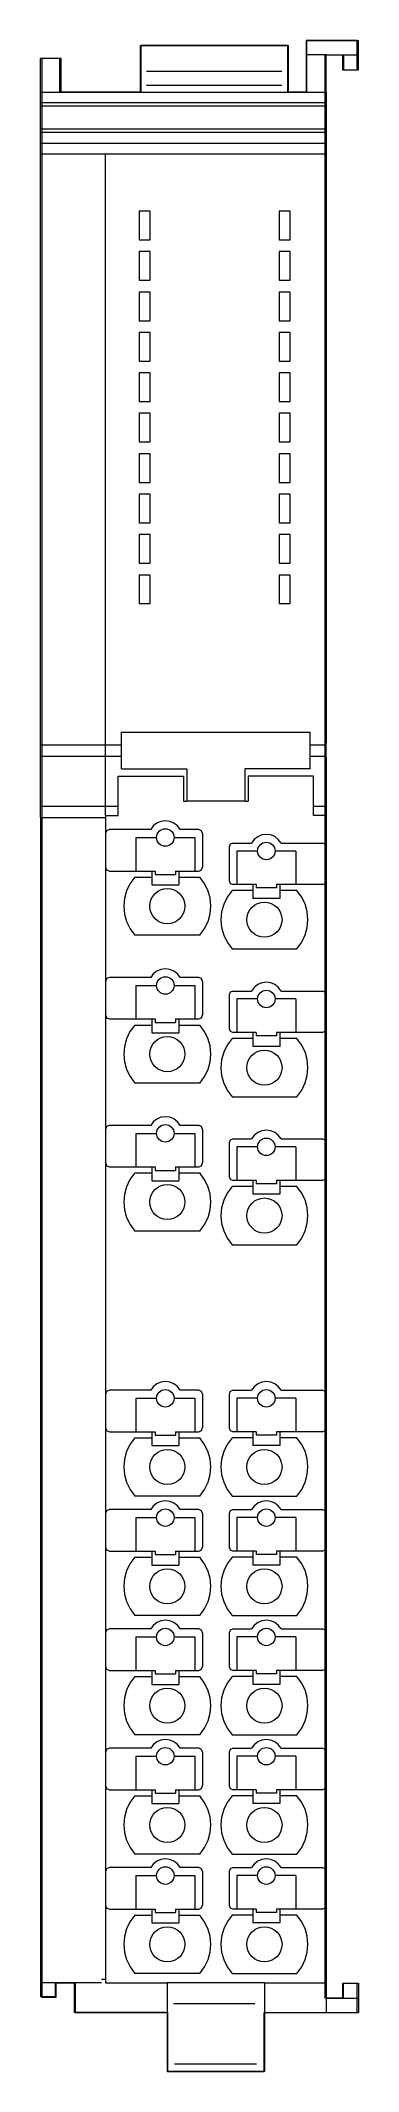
# Model space of a CAD drawing. Header units: millimetres. Extents: x 240 to 1235, y 139 to 242.
# Drawn here: x 855.1 to 864, y 147.9 to 204.7 of the extents above; entities outside this region: 8.
import ezdxf

# ---------------------------------------------------------------- set-up
doc = ezdxf.new("R2010")
doc.units = ezdxf.units.MM

msp = doc.modelspace()

# ---------------------------------------------------------------- linework, layer by layer
at = {"color": 7, "lineweight": 0}
for points in [[(855.695856, 203.293768), (855.695856, 204.2302), (855.158031, 204.2302), (855.158031, 149.983954), (855.560264, 149.983954), (855.560264, 150.382888), (856.087501, 150.382888), (856.087501, 149.547456), (858.624237, 149.547456), (858.671973, 149.547456), (858.671973, 147.903031), (861.38198, 147.903031), (861.38198, 149.547456), (863.094621, 149.547456), (863.986973, 149.547456), (863.986973, 149.949841), (863.986973, 150.366659), (863.572481, 150.366659), (863.572481, 149.949841), (863.094621, 149.949841), (863.094621, 150.382888), (863.094621, 152.554954), (863.094621, 153.493499), (863.094621, 155.893724), (863.094621, 156.832692), (863.094621, 159.233586), (863.094621, 160.172412), (863.094621, 162.572602), (863.094621, 163.511182), (863.094621, 165.912217), (863.094621, 166.85034), (863.094621, 172.944933), (863.094621, 173.883478), (863.094621, 177.084881), (863.094621, 178.023461), (863.094621, 181.224934), (863.094621, 182.163479), (863.094621, 183.048866), (863.094621, 183.301985), (863.094621, 184.671781), (863.094621, 184.703817), (863.094621, 185.020303), (863.094621, 185.079799), (863.094621, 201.559607), (863.094621, 201.859547), (863.094621, 202.166528), (863.094621, 202.256299), (863.094621, 202.905113), (863.094621, 202.995236), (863.094621, 203.289191), (863.094621, 204.326308), (863.572481, 204.326308), (863.572481, 203.909138), (863.986973, 203.909138), (863.986973, 204.326308), (863.986973, 204.728692), (862.556527, 204.728692), (862.556527, 204.326308), (862.556527, 203.289191), (862.048815, 203.289191), (862.048815, 203.324395), (862.048815, 204.589636), (857.930485, 204.589636), (857.930485, 203.315242), (857.930485, 203.289191)], [(857.882079, 199.153749), (858.19424, 199.153749), (858.19424, 199.955702), (857.882079, 199.955702)], [(861.7995, 199.153749), (862.111795, 199.153749), (862.111795, 199.955702), (861.7995, 199.955702)], [(857.882079, 198.022637), (858.19424, 198.022637), (858.19424, 198.82459), (857.882079, 198.82459)], [(861.7995, 198.022637), (862.111795, 198.022637), (862.111795, 198.82459), (861.7995, 198.82459)], [(857.882079, 196.890821), (858.19424, 196.890821), (858.19424, 197.693477), (857.882079, 197.693477)], [(861.7995, 196.890821), (862.111795, 196.890821), (862.111795, 197.693477), (861.7995, 197.693477)], [(857.882079, 195.760765), (858.19424, 195.760765), (858.19424, 196.562013), (857.882079, 196.562013)], [(861.7995, 195.760765), (862.111795, 195.760765), (862.111795, 196.562013), (861.7995, 196.562013)], [(857.882079, 194.629652), (858.19424, 194.629652), (858.19424, 195.430901), (857.882079, 195.430901)], [(861.7995, 194.629652), (862.111795, 194.629652), (862.111795, 195.430901), (861.7995, 195.430901)], [(857.882079, 193.498188), (858.19424, 193.498188), (858.19424, 194.299437), (857.882079, 194.299437)], [(861.7995, 193.498188), (862.111795, 193.498188), (862.111795, 194.299437), (861.7995, 194.299437)], [(857.882079, 192.367428), (858.19424, 192.367428), (858.19424, 193.168677), (857.882079, 193.168677)], [(861.7995, 192.367428), (862.111795, 192.367428), (862.111795, 193.168677), (861.7995, 193.168677)], [(857.882079, 191.236316), (858.19424, 191.236316), (858.19424, 192.037916), (857.882079, 192.037916)], [(861.7995, 191.236316), (862.111795, 191.236316), (862.111795, 192.037916), (861.7995, 192.037916)], [(857.882079, 190.1045), (858.19424, 190.1045), (858.19424, 190.9061), (857.882079, 190.9061)], [(861.7995, 190.1045), (862.111795, 190.1045), (862.111795, 190.9061), (861.7995, 190.9061)], [(857.882079, 188.973739), (858.19424, 188.973739), (858.19424, 189.77534), (857.882079, 189.77534)], [(861.7995, 188.973739), (862.111795, 188.973739), (862.111795, 189.77534), (861.7995, 189.77534)]]:
    msp.add_lwpolyline(points, close=True, dxfattribs=at)
for points in [[(857.916734, 204.589284), (862.068353, 204.589284)], [(857.916734, 203.315594), (857.916734, 204.589284)], [(862.068353, 203.324043), (862.068353, 204.589284)], [(862.580994, 203.289191), (862.580994, 204.72834)], [(862.580994, 204.72834), (864.022846, 204.72834)], [(864.022846, 203.908434), (864.022846, 204.72834)], [(855.122139, 182.998524), (855.122139, 204.229496)], [(855.66464, 204.229496), (855.122139, 204.229496)], [(855.66464, 203.293416), (855.66464, 204.229496)], [(863.122397, 204.326308), (862.580994, 204.326308)], [(863.122397, 203.289191), (863.122397, 204.326308)], [(863.122397, 204.326308), (863.604798, 204.326308)], [(863.604798, 204.326308), (863.604798, 203.908434)], [(863.604798, 204.326308), (864.022846, 204.326308)], [(858.085604, 203.877454), (861.878287, 203.877454)], [(858.085604, 203.484223), (861.878287, 203.484223)], [(863.604798, 203.908434), (864.022846, 203.908434)], [(855.122139, 203.289191), (863.122397, 203.289191)], [(855.122139, 202.995236), (863.122397, 202.995236)], [(855.122139, 202.904409), (863.122397, 202.904409)], [(863.122397, 203.289191), (863.122397, 185.079799)], [(855.122139, 202.256299), (863.122397, 202.256299)], [(855.122139, 202.16688), (863.122397, 202.16688)], [(855.122139, 201.859195), (863.122397, 201.859195)], [(855.122139, 201.559607), (863.122397, 201.559607)], [(856.938034, 183.049218), (856.938034, 201.559607)], [(857.392799, 184.351423), (857.392799, 185.381499)], [(857.392799, 185.381499), (862.668582, 185.381499)], [(862.668582, 184.351423), (862.668582, 185.381147)], [(855.122139, 185.020303), (857.392799, 185.020303)], [(855.122139, 184.704169), (857.392799, 184.704169)], [(862.668582, 185.020303), (863.122397, 185.020303)], [(862.668582, 184.704169), (863.122397, 184.704169)], [(863.122397, 183.253403), (863.122397, 185.079799)], [(857.297228, 183.049218), (857.297228, 184.141958)], [(857.297228, 184.141958), (859.122057, 184.141958)], [(857.392799, 184.351423), (859.217636, 184.351423)], [(859.122057, 184.141958), (859.122057, 183.447378)], [(859.217636, 184.351423), (859.217636, 183.447378)], [(862.668582, 184.351423), (860.843746, 184.351423)], [(860.843746, 184.351423), (860.843746, 183.447378)], [(862.763492, 184.141958), (860.939043, 184.141958)], [(860.939043, 184.141958), (860.939043, 183.447378)], [(862.668582, 184.351423), (861.033249, 184.351423)], [(862.763492, 183.048514), (862.763492, 184.141958)], [(863.122397, 184.671429), (863.122397, 183.048514)], [(855.122139, 183.302337), (857.297228, 183.302337)], [(855.122139, 182.998524), (855.122139, 149.985045)], [(855.122139, 182.986203), (856.938034, 182.986203)], [(856.938034, 183.049218), (856.938034, 150.382184)], [(856.938034, 183.049218), (857.297228, 183.049218)], [(859.122057, 183.447378), (859.217636, 183.447378)], [(860.843746, 183.447378), (859.217636, 183.447378)], [(860.843746, 183.447378), (860.939043, 183.447378)], [(862.763492, 183.302337), (863.122397, 183.302337)], [(863.122397, 183.048514), (862.763492, 183.048514)], [(863.122397, 183.048514), (863.122397, 150.382184)], [(857.049423, 182.652466), (856.97078, 182.620034), (856.938034, 182.541925)], [(858.206618, 182.652466), (857.049423, 182.652466)], [(857.793657, 182.429624), (858.371637, 182.429624)], [(857.793657, 182.429624), (857.793657, 181.492487)], [(859.027851, 182.652466), (858.951952, 182.756198), (858.853824, 182.8328), (858.74002, 182.880491), (858.61709, 182.897488), (858.489626, 182.879798), (858.375503, 182.829896), (858.279555, 182.752534), (858.206618, 182.652466)], [(858.861864, 182.429624), (859.441498, 182.429624)], [(859.550138, 182.652466), (859.028273, 182.652466)], [(859.441498, 182.429624), (859.441498, 181.492487)], [(859.659763, 182.541925), (859.62775, 182.620034), (859.550138, 182.652466)], [(859.659763, 182.541925), (859.659763, 181.603732)], [(861.855615, 182.273669), (861.779308, 182.377395), (861.681311, 182.453958), (861.56767, 182.501545), (861.444432, 182.518338), (861.317089, 182.500753), (861.202862, 182.451054), (861.106457, 182.37383), (861.03258, 182.273669)], [(860.511666, 182.274021), (860.433368, 182.241413), (860.400668, 182.163127)], [(860.400668, 182.163127), (860.400668, 181.225286)], [(860.511666, 182.274021), (861.03258, 182.274021)], [(861.199658, 182.051178), (860.620693, 182.051178)], [(860.620693, 182.051178), (860.620693, 181.113689)], [(862.268418, 182.051178), (861.688783, 182.051178)], [(861.855615, 182.274021), (863.012103, 182.274021)], [(862.268418, 182.051178), (862.268418, 181.113689)], [(863.122397, 182.163127), (863.089943, 182.241413), (863.012103, 182.274021)], [(856.938034, 181.603732), (856.97078, 181.525007), (857.049423, 181.492487)], [(857.049423, 181.492487), (858.333409, 181.492487)], [(857.762716, 181.323154), (857.625629, 181.138052), (857.528242, 180.936551), (857.470288, 180.7242), (857.451501, 180.506548), (857.471617, 180.289143), (857.530368, 180.077535), (857.62749, 179.877271), (857.762716, 179.693902)], [(857.762716, 181.323506), (858.23921, 181.323506)], [(858.23921, 181.492487), (858.23921, 181.102776)], [(858.333409, 181.492487), (858.333409, 181.396027)], [(858.333409, 181.396027), (858.9008, 181.396027)], [(858.9008, 181.492487), (859.550138, 181.492487)], [(858.9008, 181.492487), (858.9008, 181.396027)], [(858.994865, 181.492487), (858.994865, 181.102776)], [(858.994865, 181.323506), (859.577245, 181.323506)], [(859.550138, 181.492487), (859.62775, 181.525007), (859.659763, 181.603732)], [(859.889118, 180.508528), (859.867616, 180.737702), (859.80579, 180.952586), (859.70766, 181.149185), (859.577245, 181.323506)], [(858.23921, 181.102776), (858.994865, 181.102776)], [(860.484559, 180.944357), (860.347218, 180.759371), (860.2496, 180.557963), (860.191463, 180.345687), (860.172567, 180.128102), (860.19267, 179.910765), (860.251531, 179.699232), (860.348907, 179.499061), (860.484559, 179.315809)], [(860.400668, 181.225286), (860.433368, 181.146385), (860.511666, 181.113689)], [(861.065848, 180.944357), (860.484559, 180.944357)], [(861.161145, 181.113689), (860.511666, 181.113689)], [(861.065848, 181.113689), (861.065848, 180.724682)], [(861.822171, 180.724682), (861.065848, 180.724682)], [(861.161145, 181.113689), (861.161145, 181.017229)], [(861.726592, 181.017229), (861.161145, 181.017229)], [(863.012103, 181.113689), (861.726592, 181.113689)], [(861.726592, 181.113689), (861.726592, 181.017229)], [(861.822171, 181.113689), (861.822171, 180.724682)], [(862.299503, 180.944357), (861.822171, 180.944357)], [(862.610847, 180.129731), (862.589255, 180.358943), (862.527321, 180.573832), (862.429315, 180.770239), (862.299503, 180.944005)], [(863.012103, 181.113689), (863.089943, 181.146385), (863.122397, 181.225286)], [(859.577245, 179.694254), (859.714486, 179.87906), (859.811928, 180.080137), (859.869997, 180.291841), (859.889118, 180.508528)], [(859.577245, 179.693902), (857.762716, 179.693902)], [(862.299503, 179.315457), (862.436256, 179.500559), (862.533658, 179.701867), (862.591819, 179.913538), (862.610847, 180.129731)], [(860.484559, 179.315457), (862.299503, 179.315457)], [(857.049423, 178.5128), (856.97078, 178.480588), (856.938034, 178.402963)], [(858.206618, 178.5128), (857.049423, 178.5128)], [(859.027851, 178.5128), (858.951952, 178.616179), (858.853824, 178.692694), (858.74002, 178.740428), (858.61709, 178.757469), (858.489626, 178.739834), (858.375503, 178.690053), (858.279555, 178.612813), (858.206618, 178.5128)], [(859.550138, 178.5128), (859.028273, 178.5128)], [(859.659763, 178.402963), (859.62775, 178.480588), (859.550138, 178.5128)], [(857.793657, 178.290661), (858.371637, 178.290661)], [(857.793657, 178.290661), (857.793657, 177.352468)], [(858.861864, 178.290661), (859.441498, 178.290661)], [(859.441498, 178.290661), (859.441498, 177.352468)], [(859.659763, 178.402963), (859.659763, 177.463995)], [(860.511666, 178.134354), (860.433368, 178.10201), (860.400668, 178.023461)], [(860.400668, 178.023461), (860.400668, 177.08555)], [(860.511666, 178.134354), (861.03258, 178.134354)], [(861.199658, 177.911899), (860.620693, 177.911899)], [(860.620693, 177.911899), (860.620693, 176.974304)], [(861.855615, 178.134354), (861.779308, 178.238196), (861.681311, 178.31504), (861.56767, 178.362973), (861.444432, 178.38008), (861.317089, 178.36228), (861.202862, 178.312136), (861.106457, 178.234532), (861.03258, 178.134354)], [(862.268418, 177.911899), (861.688783, 177.911899)], [(861.855615, 178.134354), (863.012103, 178.134354)], [(862.268418, 177.911899), (862.268418, 176.974304)], [(863.122397, 178.023461), (863.089943, 178.10201), (863.012103, 178.134354)], [(856.938034, 177.463995), (856.97078, 177.385036), (857.049423, 177.352468)], [(857.049423, 177.352468), (858.333409, 177.352468)], [(858.23921, 177.352468), (858.23921, 176.963461)], [(858.333409, 177.352468), (858.333409, 177.256079)], [(858.9008, 177.352468), (859.550138, 177.352468)], [(858.9008, 177.352468), (858.9008, 177.256079)], [(858.994865, 177.352468), (858.994865, 176.963461)], [(859.550138, 177.352468), (859.62775, 177.385036), (859.659763, 177.463995)], [(857.762716, 177.183206), (857.625629, 176.998204), (857.528242, 176.796752), (857.470288, 176.584422), (857.451501, 176.366785), (857.471617, 176.149412), (857.530368, 175.937874), (857.62749, 175.737742), (857.762716, 175.554588)], [(857.762716, 177.183206), (858.23921, 177.183206)], [(858.23921, 176.963461), (858.994865, 176.963461)], [(858.333409, 177.256079), (858.9008, 177.256079)], [(858.994865, 177.183206), (859.577245, 177.183206)], [(859.889118, 176.369249), (859.867616, 176.597971), (859.80579, 176.812783), (859.70766, 177.009317), (859.577245, 177.183206)], [(860.484559, 176.804338), (860.347218, 176.619695), (860.2496, 176.418499), (860.191463, 176.206317), (860.172567, 175.988718), (860.19267, 175.771266), (860.251531, 175.559531), (860.348907, 175.359077), (860.484559, 175.175473)], [(860.400668, 177.08555), (860.433368, 177.007247), (860.511666, 176.974304)], [(861.065848, 176.804338), (860.484559, 176.804338)], [(861.161145, 176.974304), (860.511666, 176.974304)], [(861.065848, 176.974304), (861.065848, 176.585403)], [(861.161145, 176.974304), (861.161145, 176.877493)], [(861.726592, 176.877493), (861.161145, 176.877493)], [(863.012103, 176.974304), (861.726592, 176.974304)], [(861.726592, 176.974304), (861.726592, 176.877493)], [(861.822171, 176.974304), (861.822171, 176.585403)], [(862.299503, 176.804338), (861.822171, 176.804338)], [(862.610847, 175.990381), (862.589255, 176.21946), (862.527321, 176.434337), (862.429315, 176.630726), (862.299503, 176.804338)], [(863.012103, 176.974304), (863.089943, 177.007247), (863.122397, 177.08555)], [(859.577245, 175.554588), (859.714486, 175.73988), (859.811928, 175.941033), (859.869997, 176.15263), (859.889118, 176.369249)], [(861.822171, 176.585403), (861.065848, 176.585403)], [(862.299503, 175.175473), (862.436256, 175.360908), (862.533658, 175.562346), (862.591819, 175.774075), (862.610847, 175.990381)], [(859.577245, 175.554588), (857.762716, 175.554588)], [(860.484559, 175.175473), (862.299503, 175.175473)], [(859.027851, 174.373873), (858.951952, 174.476749), (858.853824, 174.553098), (858.74002, 174.600719), (858.61709, 174.617416), (858.489626, 174.599862), (858.375503, 174.550312), (858.279555, 174.473428), (858.206618, 174.373873)], [(857.049423, 174.373873), (856.97078, 174.341353), (856.938034, 174.262627)], [(858.206618, 174.373873), (857.049423, 174.373873)], [(857.793657, 174.150009), (858.371637, 174.150009)], [(857.793657, 174.150009), (857.793657, 173.213083)], [(858.861864, 174.150009), (859.441498, 174.150009)], [(859.550138, 174.373873), (859.028273, 174.373873)], [(859.441498, 174.150009), (859.441498, 173.213083)], [(859.659763, 174.262627), (859.62775, 174.341353), (859.550138, 174.373873)], [(859.659763, 174.262627), (859.659763, 173.324082)], [(860.511666, 173.994758), (860.433368, 173.962485), (860.400668, 173.883478)], [(860.511666, 173.994758), (861.03258, 173.994758)], [(861.855615, 173.994758), (861.779308, 174.09839), (861.681311, 174.175114), (861.56767, 174.222986), (861.444432, 174.240061), (861.317089, 174.222367), (861.202862, 174.172434), (861.106457, 174.094989), (861.03258, 173.994758)], [(861.855615, 173.994758), (863.012103, 173.994758)], [(863.122397, 173.883478), (863.089943, 173.962485), (863.012103, 173.994758)], [(856.938034, 173.324082), (856.97078, 173.245586), (857.049423, 173.213083)], [(859.550138, 173.213083), (859.62775, 173.245586), (859.659763, 173.324082)], [(860.400668, 173.883478), (860.400668, 172.946306)], [(861.199658, 173.772232), (860.620693, 173.772232)], [(860.620693, 173.772232), (860.620693, 172.835483)], [(862.268418, 173.772232), (861.688783, 173.772232)], [(862.268418, 173.772232), (862.268418, 172.835483)], [(857.049423, 173.213083), (858.333409, 173.213083)], [(857.762716, 173.043821), (857.625629, 172.85862), (857.528242, 172.657068), (857.470288, 172.444692), (857.451501, 172.227017), (857.471617, 172.009568), (857.530368, 171.79787), (857.62749, 171.597449), (857.762716, 171.41383)], [(857.762716, 173.043821), (858.23921, 173.043821)], [(858.23921, 173.213083), (858.23921, 172.823513)], [(858.23921, 172.823513), (858.994865, 172.823513)], [(858.333409, 173.213083), (858.333409, 173.116025)], [(858.333409, 173.116025), (858.9008, 173.116025)], [(858.9008, 173.213083), (859.550138, 173.213083)], [(858.9008, 173.213083), (858.9008, 173.116025)], [(858.994865, 173.213083), (858.994865, 172.823513)], [(858.994865, 173.043821), (859.577245, 173.043821)], [(859.889118, 172.229864), (859.867616, 172.458493), (859.80579, 172.673147), (859.70766, 172.86965), (859.577245, 173.043821)], [(860.400668, 172.946306), (860.433368, 172.867791), (860.511666, 172.835483)], [(861.161145, 172.835483), (860.511666, 172.835483)], [(861.065848, 172.835483), (861.065848, 172.445068)], [(861.161145, 172.835483), (861.161145, 172.738249)], [(863.012103, 172.835483), (861.726592, 172.835483)], [(861.726592, 172.835483), (861.726592, 172.738249)], [(861.822171, 172.835483), (861.822171, 172.445068)], [(863.012103, 172.835483), (863.089943, 172.867791), (863.122397, 172.946306)], [(859.577245, 171.41383), (859.714486, 171.599381), (859.811928, 171.801002), (859.869997, 172.013045), (859.889118, 172.229864)], [(860.484559, 172.664672), (860.347218, 172.480109), (860.2496, 172.278951), (860.191463, 172.066775), (860.172567, 171.849157), (860.19267, 171.631674), (860.251531, 171.419904), (860.348907, 171.219422), (860.484559, 171.035807)], [(861.065848, 172.664672), (860.484559, 172.664672)], [(861.822171, 172.445068), (861.065848, 172.445068)], [(861.726592, 172.738249), (861.161145, 172.738249)], [(862.299503, 172.664672), (861.822171, 172.664672)], [(862.610847, 171.850433), (862.589255, 172.079798), (862.527321, 172.294649), (862.429315, 172.490951), (862.299503, 172.664672)], [(862.299503, 171.035807), (862.436256, 171.221098), (862.533658, 171.422486), (862.591819, 171.63419), (862.610847, 171.850433)], [(859.577245, 171.41383), (857.762716, 171.41383)], [(860.484559, 171.035807), (862.299503, 171.035807)], [(859.027851, 166.960494), (858.951952, 167.064359), (858.853824, 167.141135), (858.74002, 167.188855), (858.61709, 167.20555), (858.489626, 167.188107), (858.375503, 167.138614), (858.279555, 167.061325), (858.206618, 166.960494)], [(861.855615, 166.960494), (861.779308, 167.064359), (861.681311, 167.141135), (861.56767, 167.188855), (861.444432, 167.20555), (861.317089, 167.188107), (861.202862, 167.138614), (861.106457, 167.061325), (861.03258, 166.960494)], [(857.049423, 166.960494), (856.97078, 166.928198), (856.938034, 166.851044)], [(858.206618, 166.960494), (857.049423, 166.960494)], [(857.793657, 166.739094), (858.371637, 166.739094)], [(857.793657, 166.739094), (857.793657, 165.800972)], [(858.861864, 166.739094), (859.441498, 166.739094)], [(859.550138, 166.960494), (859.028273, 166.960494)], [(859.441498, 166.739094), (859.441498, 165.800972)], [(859.659763, 166.851044), (859.62775, 166.928198), (859.550138, 166.960494)], [(859.659763, 166.851044), (859.659763, 165.912217)], [(860.511666, 166.960494), (860.433368, 166.928198), (860.400668, 166.851044)], [(860.400668, 166.851044), (860.400668, 165.912217)], [(860.511666, 166.960494), (861.03258, 166.960494)], [(861.198954, 166.739094), (860.620693, 166.739094)], [(860.620693, 166.739094), (860.620693, 165.800972)], [(862.268418, 166.739094), (861.688783, 166.739094)], [(861.855615, 166.960494), (863.012103, 166.960494)], [(862.268418, 166.739094), (862.268418, 165.800972)], [(863.122397, 166.851044), (863.089943, 166.928198), (863.012103, 166.960494)], [(856.938034, 165.912217), (856.97078, 165.833492), (857.049423, 165.800972)], [(857.049423, 165.800972), (858.333409, 165.800972)], [(857.762716, 165.630865), (857.625629, 165.44602), (857.528242, 165.244744), (857.470288, 165.032596), (857.451501, 164.815134), (857.471617, 164.597918), (857.530368, 164.386508), (857.62749, 164.186461), (857.762716, 164.003338)], [(857.762716, 165.630865), (858.23921, 165.630865)], [(858.23921, 165.800972), (858.23921, 165.412211)], [(858.23921, 165.412211), (858.994865, 165.412211)], [(858.333409, 165.800972), (858.333409, 165.705533)], [(858.333409, 165.705533), (858.9008, 165.705533)], [(858.9008, 165.800972), (859.550138, 165.800972)], [(858.9008, 165.800972), (858.9008, 165.705533)], [(858.994865, 165.800972), (858.994865, 165.412211)], [(858.994865, 165.630865), (859.577245, 165.630865)], [(859.550138, 165.800972), (859.62775, 165.833492), (859.659763, 165.912217)], [(859.889118, 164.817295), (859.867616, 165.046487), (859.80579, 165.261308), (859.70766, 165.457516), (859.577245, 165.630865)], [(860.484559, 165.630865), (860.347218, 165.446048), (860.2496, 165.244838), (860.191463, 165.032772), (860.172567, 164.815385), (860.19267, 164.598212), (860.251531, 164.38679), (860.348907, 164.186653), (860.484559, 164.003338)], [(860.400668, 165.912217), (860.433368, 165.833492), (860.511666, 165.800972)], [(861.065848, 165.630865), (860.484559, 165.630865)], [(861.161145, 165.800972), (860.511666, 165.800972)], [(861.065848, 165.800972), (861.065848, 165.412211)], [(861.822171, 165.412211), (861.065848, 165.412211)], [(861.161145, 165.800972), (861.161145, 165.705533)], [(861.726592, 165.705533), (861.161145, 165.705533)], [(863.012103, 165.800972), (861.726592, 165.800972)], [(861.726592, 165.800972), (861.726592, 165.705533)], [(861.822171, 165.800972), (861.822171, 165.412211)], [(862.299503, 165.630865), (861.822171, 165.630865)], [(862.610847, 164.817295), (862.589255, 165.046487), (862.527321, 165.261308), (862.429315, 165.457516), (862.299503, 165.630865)], [(863.012103, 165.800972), (863.089943, 165.833492), (863.122397, 165.912217)], [(859.577245, 164.003338), (859.714486, 164.187921), (859.811928, 164.389075), (859.869997, 164.60085), (859.889118, 164.817295)], [(862.299503, 164.003338), (862.436256, 164.187921), (862.533658, 164.389075), (862.591819, 164.60085), (862.610847, 164.817295)], [(859.577245, 164.003338), (857.762716, 164.003338)], [(859.027851, 163.621442), (858.951952, 163.725487), (858.853824, 163.802431), (858.74002, 163.850392), (858.61709, 163.867484), (858.489626, 163.849734), (858.375503, 163.799646), (858.279555, 163.721967), (858.206618, 163.621442)], [(860.484559, 164.003338), (862.299503, 164.003338)], [(861.855615, 163.621442), (861.779308, 163.725487), (861.681311, 163.802431), (861.56767, 163.850392), (861.444432, 163.867484), (861.317089, 163.849734), (861.202862, 163.799646), (861.106457, 163.721967), (861.03258, 163.621442)], [(857.049423, 163.621442), (856.97078, 163.588865), (856.938034, 163.510901)], [(858.206618, 163.621442), (857.049423, 163.621442)], [(857.793657, 163.400324), (858.371637, 163.400324)], [(857.793657, 163.400324), (857.793657, 162.462871)], [(858.861864, 163.400324), (859.441498, 163.400324)], [(859.550138, 163.621442), (859.028273, 163.621442)], [(859.441498, 163.400324), (859.441498, 162.462871)], [(859.659763, 163.510901), (859.62775, 163.588865), (859.550138, 163.621442)], [(859.659763, 163.510901), (859.659763, 162.573729)], [(860.511666, 163.621442), (860.433368, 163.588865), (860.400668, 163.510901)], [(860.400668, 163.510901), (860.400668, 162.573729)], [(860.511666, 163.621442), (861.03258, 163.621442)], [(861.198954, 163.400324), (860.620693, 163.400324)], [(860.620693, 163.400324), (860.620693, 162.462871)], [(862.268418, 163.400324), (861.688783, 163.400324)], [(861.855615, 163.621442), (863.012103, 163.621442)], [(862.268418, 163.400324), (862.268418, 162.462871)], [(863.122397, 163.510901), (863.089943, 163.588865), (863.012103, 163.621442)], [(856.938034, 162.573729), (856.97078, 162.495197), (857.049423, 162.462871)], [(859.550138, 162.462871), (859.62775, 162.495197), (859.659763, 162.573729)], [(860.400668, 162.573729), (860.433368, 162.495197), (860.511666, 162.462871)], [(863.012103, 162.462871), (863.089943, 162.495197), (863.122397, 162.573729)], [(857.049423, 162.462871), (858.333409, 162.462871)], [(857.762716, 162.292095), (857.625629, 162.107058), (857.528242, 161.905688), (857.470288, 161.693517), (857.451501, 161.476078), (857.471617, 161.258903), (857.530368, 161.047525), (857.62749, 160.847475), (857.762716, 160.664286)], [(857.762716, 162.292095), (858.23921, 162.292095)], [(858.23921, 162.462871), (858.23921, 162.072456)], [(858.23921, 162.072456), (858.994865, 162.072456)], [(858.333409, 162.462871), (858.333409, 162.364968)], [(858.333409, 162.364968), (858.9008, 162.364968)], [(858.9008, 162.462871), (859.550138, 162.462871)], [(858.9008, 162.462871), (858.9008, 162.364968)], [(858.994865, 162.462871), (858.994865, 162.072456)], [(858.994865, 162.292095), (859.577245, 162.292095)], [(859.889118, 161.477152), (859.867616, 161.706726), (859.80579, 161.92201), (859.70766, 162.118601), (859.577245, 162.292095)], [(860.484559, 162.292095), (860.347218, 162.107058), (860.2496, 161.905688), (860.191463, 161.693517), (860.172567, 161.476078), (860.19267, 161.258903), (860.251531, 161.047525), (860.348907, 160.847475), (860.484559, 160.664286)], [(861.065848, 162.292095), (860.484559, 162.292095)], [(861.161145, 162.462871), (860.511666, 162.462871)], [(861.065848, 162.462871), (861.065848, 162.072456)], [(861.822171, 162.072456), (861.065848, 162.072456)], [(861.161145, 162.462871), (861.161145, 162.364968)], [(861.726592, 162.364968), (861.161145, 162.364968)], [(863.012103, 162.462871), (861.726592, 162.462871)], [(861.726592, 162.462871), (861.726592, 162.364968)], [(861.822171, 162.462871), (861.822171, 162.072456)], [(862.299503, 162.292095), (861.822171, 162.292095)], [(862.610847, 161.477152), (862.589255, 161.706726), (862.527321, 161.92201), (862.429315, 162.118601), (862.299503, 162.292095)], [(859.577245, 160.664286), (859.714486, 160.849258), (859.811928, 161.050256), (859.869997, 161.261486), (859.889118, 161.477152)], [(862.299503, 160.664286), (862.436256, 160.849258), (862.533658, 161.050256), (862.591819, 161.261486), (862.610847, 161.477152)], [(857.049423, 160.282285), (856.97078, 160.250082), (856.938034, 160.172412)], [(858.206618, 160.282285), (857.049423, 160.282285)], [(859.577245, 160.664286), (857.762716, 160.664286)], [(859.027851, 160.282285), (858.951952, 160.386588), (858.853824, 160.463683), (858.74002, 160.511616), (858.61709, 160.528433), (858.489626, 160.51076), (858.375503, 160.460792), (858.279555, 160.383108), (858.206618, 160.282285)], [(859.550138, 160.282285), (859.028273, 160.282285)], [(859.659763, 160.172412), (859.62775, 160.250082), (859.550138, 160.282285)], [(860.511666, 160.282285), (860.433368, 160.250082), (860.400668, 160.172412)], [(860.484559, 160.664286), (862.299503, 160.664286)], [(860.511666, 160.282285), (861.03258, 160.282285)], [(861.855615, 160.282285), (861.779308, 160.386588), (861.681311, 160.463683), (861.56767, 160.511616), (861.444432, 160.528433), (861.317089, 160.51076), (861.202862, 160.460792), (861.106457, 160.383108), (861.03258, 160.282285)], [(861.855615, 160.282285), (863.012103, 160.282285)], [(863.122397, 160.172412), (863.089943, 160.250082), (863.012103, 160.282285)], [(857.793657, 160.059512), (858.371637, 160.059512)], [(857.793657, 160.059512), (857.793657, 159.122587)], [(858.861864, 160.059512), (859.441498, 160.059512)], [(859.441498, 160.059512), (859.441498, 159.122587)], [(859.659763, 160.172412), (859.659763, 159.234959)], [(860.400668, 160.172412), (860.400668, 159.234959)], [(861.198954, 160.059512), (860.620693, 160.059512)], [(860.620693, 160.059512), (860.620693, 159.122587)], [(862.268418, 160.059512), (861.688783, 160.059512)], [(862.268418, 160.059512), (862.268418, 159.122587)], [(856.938034, 159.234959), (856.97078, 159.155564), (857.049423, 159.122587)], [(857.049423, 159.122587), (858.333409, 159.122587)], [(858.23921, 159.122587), (858.23921, 158.733017)], [(858.333409, 159.122587), (858.333409, 159.026902)], [(858.9008, 159.122587), (859.550138, 159.122587)], [(858.9008, 159.122587), (858.9008, 159.026902)], [(858.994865, 159.122587), (858.994865, 158.733017)], [(859.550138, 159.122587), (859.62775, 159.155564), (859.659763, 159.234959)], [(860.400668, 159.234959), (860.433368, 159.155564), (860.511666, 159.122587)], [(861.161145, 159.122587), (860.511666, 159.122587)], [(861.065848, 159.122587), (861.065848, 158.733017)], [(861.161145, 159.122587), (861.161145, 159.026902)], [(863.012103, 159.122587), (861.726592, 159.122587)], [(861.726592, 159.122587), (861.726592, 159.026902)], [(861.822171, 159.122587), (861.822171, 158.733017)], [(863.012103, 159.122587), (863.089943, 159.155564), (863.122397, 159.234959)], [(857.762716, 158.953325), (857.625629, 158.768135), (857.528242, 158.566611), (857.470288, 158.35427), (857.451501, 158.136626), (857.471617, 157.919195), (857.530368, 157.707492), (857.62749, 157.507033), (857.762716, 157.323333)], [(857.762716, 158.953325), (858.23921, 158.953325)], [(858.23921, 158.733017), (858.994865, 158.733017)], [(858.333409, 159.026902), (858.9008, 159.026902)], [(858.994865, 158.953325), (859.577245, 158.953325)], [(859.889118, 158.138382), (859.867616, 158.367763), (859.80579, 158.582514), (859.70766, 158.778935), (859.577245, 158.953325)], [(860.484559, 158.953325), (860.347218, 158.768337), (860.2496, 158.566908), (860.191463, 158.354579), (860.172567, 158.13689), (860.19267, 157.919381), (860.251531, 157.707591), (860.348907, 157.507062), (860.484559, 157.323333)], [(861.065848, 158.953325), (860.484559, 158.953325)], [(861.822171, 158.733017), (861.065848, 158.733017)], [(861.726592, 159.026902), (861.161145, 159.026902)], [(862.299503, 158.953325), (861.822171, 158.953325)], [(862.610847, 158.138382), (862.589255, 158.367763), (862.527321, 158.582514), (862.429315, 158.778935), (862.299503, 158.953325)], [(859.577245, 157.323333), (859.714486, 157.509324), (859.811928, 157.711068), (859.869997, 157.922707), (859.889118, 158.138382)], [(862.299503, 157.323333), (862.436256, 157.509225), (862.533658, 157.710804), (862.591819, 157.92241), (862.610847, 158.138382)], [(857.049423, 156.944219), (856.97078, 156.9114), (856.938034, 156.832692)], [(858.206618, 156.944219), (857.049423, 156.944219)], [(859.577245, 157.323333), (857.762716, 157.323333)], [(859.027851, 156.944219), (858.951952, 157.048069), (858.853824, 157.124843), (858.74002, 157.17256), (858.61709, 157.18924), (858.489626, 157.171605), (858.375503, 157.121793), (858.279555, 157.04445), (858.206618, 156.944219)], [(859.550138, 156.944219), (859.028273, 156.944219)], [(859.659763, 156.832692), (859.62775, 156.9114), (859.550138, 156.944219)], [(860.511666, 156.944219), (860.433368, 156.9114), (860.400668, 156.832692)], [(860.484559, 157.323333), (862.299503, 157.323333)], [(860.511666, 156.944219), (861.03258, 156.944219)], [(861.855615, 156.944219), (861.779308, 157.048069), (861.681311, 157.124843), (861.56767, 157.17256), (861.444432, 157.18924), (861.317089, 157.171605), (861.202862, 157.121793), (861.106457, 157.04445), (861.03258, 156.944219)], [(861.855615, 156.944219), (863.012103, 156.944219)], [(863.122397, 156.832692), (863.089943, 156.9114), (863.012103, 156.944219)], [(857.793657, 156.719897), (858.371637, 156.719897)], [(857.793657, 156.719897), (857.793657, 155.783852)], [(858.861864, 156.719897), (859.441498, 156.719897)], [(859.441498, 156.719897), (859.441498, 155.783852)], [(859.659763, 156.832692), (859.659763, 155.894393)], [(860.400668, 156.832692), (860.400668, 155.894393)], [(861.198954, 156.719897), (860.620693, 156.719897)], [(860.620693, 156.719897), (860.620693, 155.783852)], [(862.268418, 156.719897), (861.688783, 156.719897)], [(862.268418, 156.719897), (862.268418, 155.783852)], [(856.938034, 155.894393), (856.97078, 155.816535), (857.049423, 155.783852)], [(857.049423, 155.783852), (858.333409, 155.783852)], [(858.23921, 155.783852), (858.23921, 155.394528)], [(858.333409, 155.783852), (858.333409, 155.68785)], [(858.9008, 155.783852), (859.550138, 155.783852)], [(858.9008, 155.783852), (858.9008, 155.68785)], [(858.994865, 155.783852), (858.994865, 155.394528)], [(859.550138, 155.783852), (859.62775, 155.816535), (859.659763, 155.894393)], [(860.400668, 155.894393), (860.433368, 155.816535), (860.511666, 155.783852)], [(861.161145, 155.783852), (860.511666, 155.783852)], [(861.065848, 155.783852), (861.065848, 155.394528)], [(861.161145, 155.783852), (861.161145, 155.68785)], [(863.012103, 155.783852), (861.726592, 155.783852)], [(861.726592, 155.783852), (861.726592, 155.68785)], [(861.822171, 155.783852), (861.822171, 155.394528)], [(863.012103, 155.783852), (863.089943, 155.816535), (863.122397, 155.894393)], [(857.762716, 155.613851), (857.625629, 155.428946), (857.528242, 155.227571), (857.470288, 155.015288), (857.451501, 154.797662), (857.471617, 154.580256), (857.530368, 154.368632), (857.62749, 154.168354), (857.762716, 153.984986)], [(857.762716, 155.613851), (858.23921, 155.613851)], [(858.23921, 155.394528), (858.994865, 155.394528)], [(858.333409, 155.68785), (858.9008, 155.68785)], [(858.994865, 155.613851), (859.577245, 155.613851)], [(859.889118, 154.799647), (859.867616, 155.029294), (859.80579, 155.243925), (859.70766, 155.439967), (859.577245, 155.613851)], [(860.484559, 155.613851), (860.347218, 155.428946), (860.2496, 155.227571), (860.191463, 155.015288), (860.172567, 154.797662), (860.19267, 154.580256), (860.251531, 154.368632), (860.348907, 154.168354), (860.484559, 153.984986)], [(861.065848, 155.613851), (860.484559, 155.613851)], [(861.822171, 155.394528), (861.065848, 155.394528)], [(861.726592, 155.68785), (861.161145, 155.68785)], [(862.299503, 155.613851), (861.822171, 155.613851)], [(862.610847, 154.799647), (862.589255, 155.029294), (862.527321, 155.243925), (862.429315, 155.439967), (862.299503, 155.613851)], [(859.577245, 153.984986), (859.714486, 154.170352), (859.811928, 154.371841), (859.869997, 154.583567), (859.889118, 154.799647)], [(862.299503, 153.984986), (862.436256, 154.170352), (862.533658, 154.371841), (862.591819, 154.583567), (862.610847, 154.799647)], [(857.049423, 153.604745), (856.97078, 153.572278), (856.938034, 153.493922)], [(858.206618, 153.604745), (857.049423, 153.604745)], [(859.577245, 153.984986), (857.762716, 153.984986)], [(859.027851, 153.604745), (858.951952, 153.708381), (858.853824, 153.78466), (858.74002, 153.831903), (858.61709, 153.848429), (858.489626, 153.831106), (858.375503, 153.781928), (858.279555, 153.705079), (858.206618, 153.604745)], [(859.550138, 153.604745), (859.028273, 153.604745)], [(859.659763, 153.493922), (859.62775, 153.572278), (859.550138, 153.604745)], [(859.659763, 153.493922), (859.659763, 152.554954)], [(860.511666, 153.604745), (860.433368, 153.572278), (860.400668, 153.493922)], [(860.400668, 153.493922), (860.400668, 152.554954)], [(860.484559, 153.984986), (862.299503, 153.984986)], [(860.511666, 153.604745), (861.03258, 153.604745)], [(861.855615, 153.604745), (861.779308, 153.708381), (861.681311, 153.78466), (861.56767, 153.831903), (861.444432, 153.848429), (861.317089, 153.831106), (861.202862, 153.781928), (861.106457, 153.705079), (861.03258, 153.604745)], [(861.855615, 153.604745), (863.012103, 153.604745)], [(863.122397, 153.493922), (863.089943, 153.572278), (863.012103, 153.604745)], [(857.793657, 153.381972), (858.371637, 153.381972)], [(857.793657, 153.381972), (857.793657, 152.445082)], [(858.861864, 153.381972), (859.441498, 153.381972)], [(859.441498, 153.381972), (859.441498, 152.445082)], [(861.198954, 153.381972), (860.620693, 153.381972)], [(860.620693, 153.381972), (860.620693, 152.445082)], [(862.268418, 153.381972), (861.688783, 153.381972)], [(862.268418, 153.381972), (862.268418, 152.445082)], [(856.938034, 152.554954), (856.97078, 152.477074), (857.049423, 152.445082)], [(857.049423, 152.445082), (858.333409, 152.445082)], [(858.23921, 152.445082), (858.23921, 152.055336)], [(858.333409, 152.445082), (858.333409, 152.347989)], [(858.333409, 152.347989), (858.9008, 152.347989)], [(858.9008, 152.445082), (859.550138, 152.445082)], [(858.9008, 152.445082), (858.9008, 152.347989)], [(858.994865, 152.445082), (858.994865, 152.055336)], [(859.550138, 152.445082), (859.62775, 152.477074), (859.659763, 152.554954)], [(860.400668, 152.554954), (860.433368, 152.477074), (860.511666, 152.445082)], [(861.161145, 152.445082), (860.511666, 152.445082)], [(861.065848, 152.445082), (861.065848, 152.055336)], [(861.161145, 152.445082), (861.161145, 152.347989)], [(861.726592, 152.347989), (861.161145, 152.347989)], [(863.012103, 152.445082), (861.726592, 152.445082)], [(861.726592, 152.445082), (861.726592, 152.347989)], [(861.822171, 152.445082), (861.822171, 152.055336)], [(863.012103, 152.445082), (863.089943, 152.477074), (863.122397, 152.554954)], [(857.762716, 152.275116), (857.625629, 152.089749), (857.528242, 151.888047), (857.470288, 151.675576), (857.451501, 151.457902), (857.471617, 151.240591), (857.530368, 151.029209), (857.62749, 150.829323), (857.762716, 150.646497)], [(857.762716, 152.275116), (858.23921, 152.275116)], [(858.23921, 152.055336), (858.994865, 152.055336)], [(858.994865, 152.275116), (859.577245, 152.275116)], [(859.889118, 151.460032), (859.867616, 151.689416), (859.80579, 151.904393), (859.70766, 152.100961), (859.577245, 152.275116)], [(860.484559, 152.275116), (860.347218, 152.089749), (860.2496, 151.888047), (860.191463, 151.675576), (860.172567, 151.457902), (860.19267, 151.240591), (860.251531, 151.029209), (860.348907, 150.829323), (860.484559, 150.646497)], [(861.065848, 152.275116), (860.484559, 152.275116)], [(861.822171, 152.055336), (861.065848, 152.055336)], [(862.299503, 152.275116), (861.822171, 152.275116)], [(862.610847, 151.460032), (862.589255, 151.689416), (862.527321, 151.904393), (862.429315, 152.100961), (862.299503, 152.275116)], [(859.577245, 150.646497), (859.714486, 150.831084), (859.811928, 151.032023), (859.869997, 151.243584), (859.889118, 151.460032)], [(862.299503, 150.646497), (862.436256, 150.831084), (862.533658, 151.032023), (862.591819, 151.243584), (862.610847, 151.460032)], [(859.577245, 150.645793), (857.762716, 150.645793)], [(860.484559, 150.645793), (862.299503, 150.645793)], [(856.827335, 150.382184), (855.122139, 150.382184)], [(855.527809, 150.382184), (855.527809, 149.985045)], [(856.059309, 150.382184), (856.059309, 149.548829)], [(856.938034, 150.478573), (856.827335, 150.478573)], [(856.938034, 150.382184), (858.664123, 150.382184)], [(858.664123, 150.382184), (858.664123, 147.903031)], [(861.396308, 150.382184), (858.664123, 150.382184)], [(861.396308, 150.382184), (861.396308, 147.903031)], [(861.396308, 150.382184), (863.122397, 150.382184)], [(863.122397, 150.382184), (863.122397, 149.548829)], [(863.604798, 150.368419), (864.022846, 150.368419)], [(863.604798, 149.950263), (863.604798, 150.368419)], [(864.022846, 150.368419), (864.022846, 149.548829)], [(855.527809, 149.985045), (855.122139, 149.985045)], [(858.615999, 149.548829), (856.059309, 149.548829)], [(858.846761, 149.805433), (861.123336, 149.805433)], [(861.396308, 149.548829), (863.122397, 149.548829)], [(863.122397, 149.950263), (863.604798, 149.950263)], [(863.122397, 149.548829), (864.022846, 149.548829)], [(863.604798, 149.950263), (864.022846, 149.950263)], [(861.396308, 147.903031), (858.664123, 147.903031)], [(858.870137, 148.113975), (861.168714, 148.113975)]]:
    msp.add_lwpolyline(points, dxfattribs=at)
for centre, radius in [((858.616751, 182.430152), 0.245155), ((861.443869, 182.05153), 0.244968), ((858.670181, 180.508704), 0.491554), ((861.391626, 180.130083), 0.491608), ((858.616751, 178.289781), 0.245155), ((861.443869, 177.911177), 0.244959), ((858.670181, 176.368492), 0.492002), ((861.391626, 175.990451), 0.491591), ((858.616751, 174.150343), 0.245252), ((861.443869, 173.772444), 0.24488), ((858.670181, 172.228896), 0.491826), ((861.391626, 171.850785), 0.491802), ((858.616751, 166.738073), 0.244909), ((861.443869, 166.738073), 0.24481), ((858.670181, 164.817154), 0.491554), ((861.391626, 164.817154), 0.491696), ((858.616751, 163.399497), 0.244812), ((861.443869, 163.399497), 0.244713), ((858.670181, 161.47819), 0.49165), ((861.391626, 161.47819), 0.491793), ((858.616751, 160.060111), 0.24505), ((861.443869, 160.060111), 0.24495), ((858.670181, 158.138311), 0.491448), ((861.391626, 158.138311), 0.491591), ((858.616751, 156.72157), 0.244812), ((861.443869, 156.72157), 0.244713), ((858.670181, 154.7997), 0.491386), ((861.391626, 154.7997), 0.491529), ((858.616751, 153.382043), 0.245331), ((861.443869, 153.382043), 0.245232), ((858.670181, 151.460455), 0.491272), ((861.391626, 151.460455), 0.491415)]:
    msp.add_circle(centre, radius, dxfattribs=at)

# ---------------------------------------------------------------- texts
at = {"color": 7, "attachment_point": 1}
for insert, char_height in [((1183.284173, 242.383592), 2.279557), ((1235.479092, 233.960997), 2.279557), ((300.105937, 231.005905), 1.77267), ((243.282612, 193.064195), 2.279147), ((242.88362, 183.730751), 2.279147), ((255.915232, 183.730751), 2.279147), ((240.015184, 174.397306), 2.279147)]:
    msp.add_mtext('{\\fNimbusSansGlobal-Regular|b0|i0|c0; }', dxfattribs=dict(at, insert=insert, char_height=char_height))
at = {"color": 30, "true_color": 0xf39200, "insert": (1139.450932, 138.990582), "char_height": 1.772989, "attachment_point": 1}
msp.add_mtext('{\\fNimbusSansGlobal-Regular|b0|i0|c0; }', dxfattribs=at)

doc.saveas('drawing.dxf')
